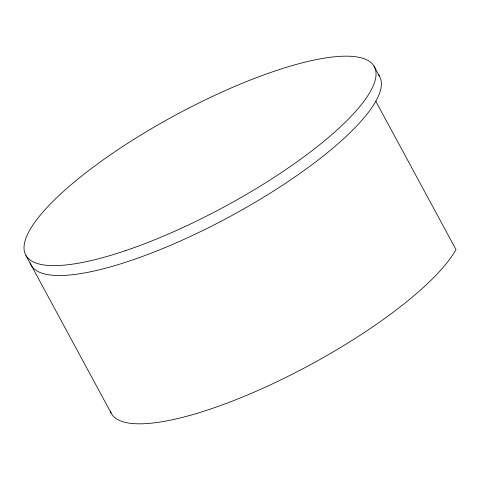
<?xml version="1.0" encoding="UTF-8"?>
<svg xmlns="http://www.w3.org/2000/svg" width="480" height="480" viewBox="0 0 480 480"><rect width="100%" height="100%" fill="white"/><g stroke="black" fill="none" stroke-linecap="round" stroke-linejoin="round"><path stroke-width="0.72" d="M373.968 66.078L379.32 75.972M375.762 101.196L456 249.594A198.126 51.948 -28.4 0 1 271.452 384.348A198.126 51.948 -28.4 0 1 110.286 411M26.076 255.714L111.084 412.956M378.168 74.352A198.126 51.948 -28.4 0 1 230.274 216.378A198.126 51.948 -28.4 0 1 30.096 262.686M125.214 250.746A198.126 51.948 -28.4 0 0 375.42 69.378A198.126 51.948 -28.4 0 0 99.438 162.564A198.126 51.948 -28.4 0 0 125.214 250.746"/></g></svg>
